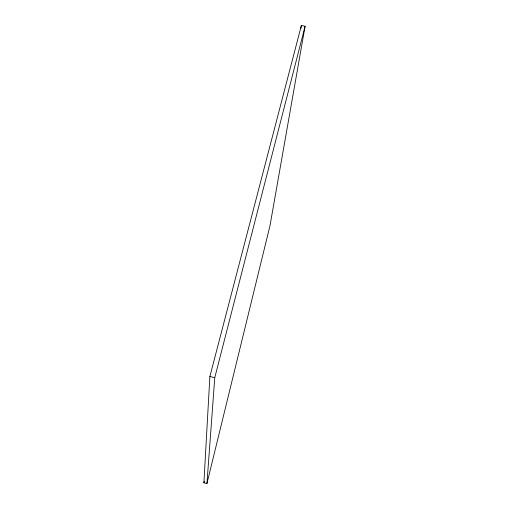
<?xml version="1.0" encoding="UTF-8"?>
<svg xmlns="http://www.w3.org/2000/svg" width="509" height="509" viewBox="0 0 509 509"><rect width="100%" height="100%" fill="white"/><g stroke="black" fill="none" stroke-linecap="round" stroke-linejoin="round"><path stroke-width="0.76" d="M203.899 482.825L209.873 376.526L301.385 25.45L305.101 26.239L269.986 225.722L206.928 483.55L203.899 482.825L204.274 481.279M206.928 483.55L214.766 377.665L305.101 26.239M300.851 28.58L301.385 25.45M209.873 376.526L214.766 377.665"/></g></svg>
